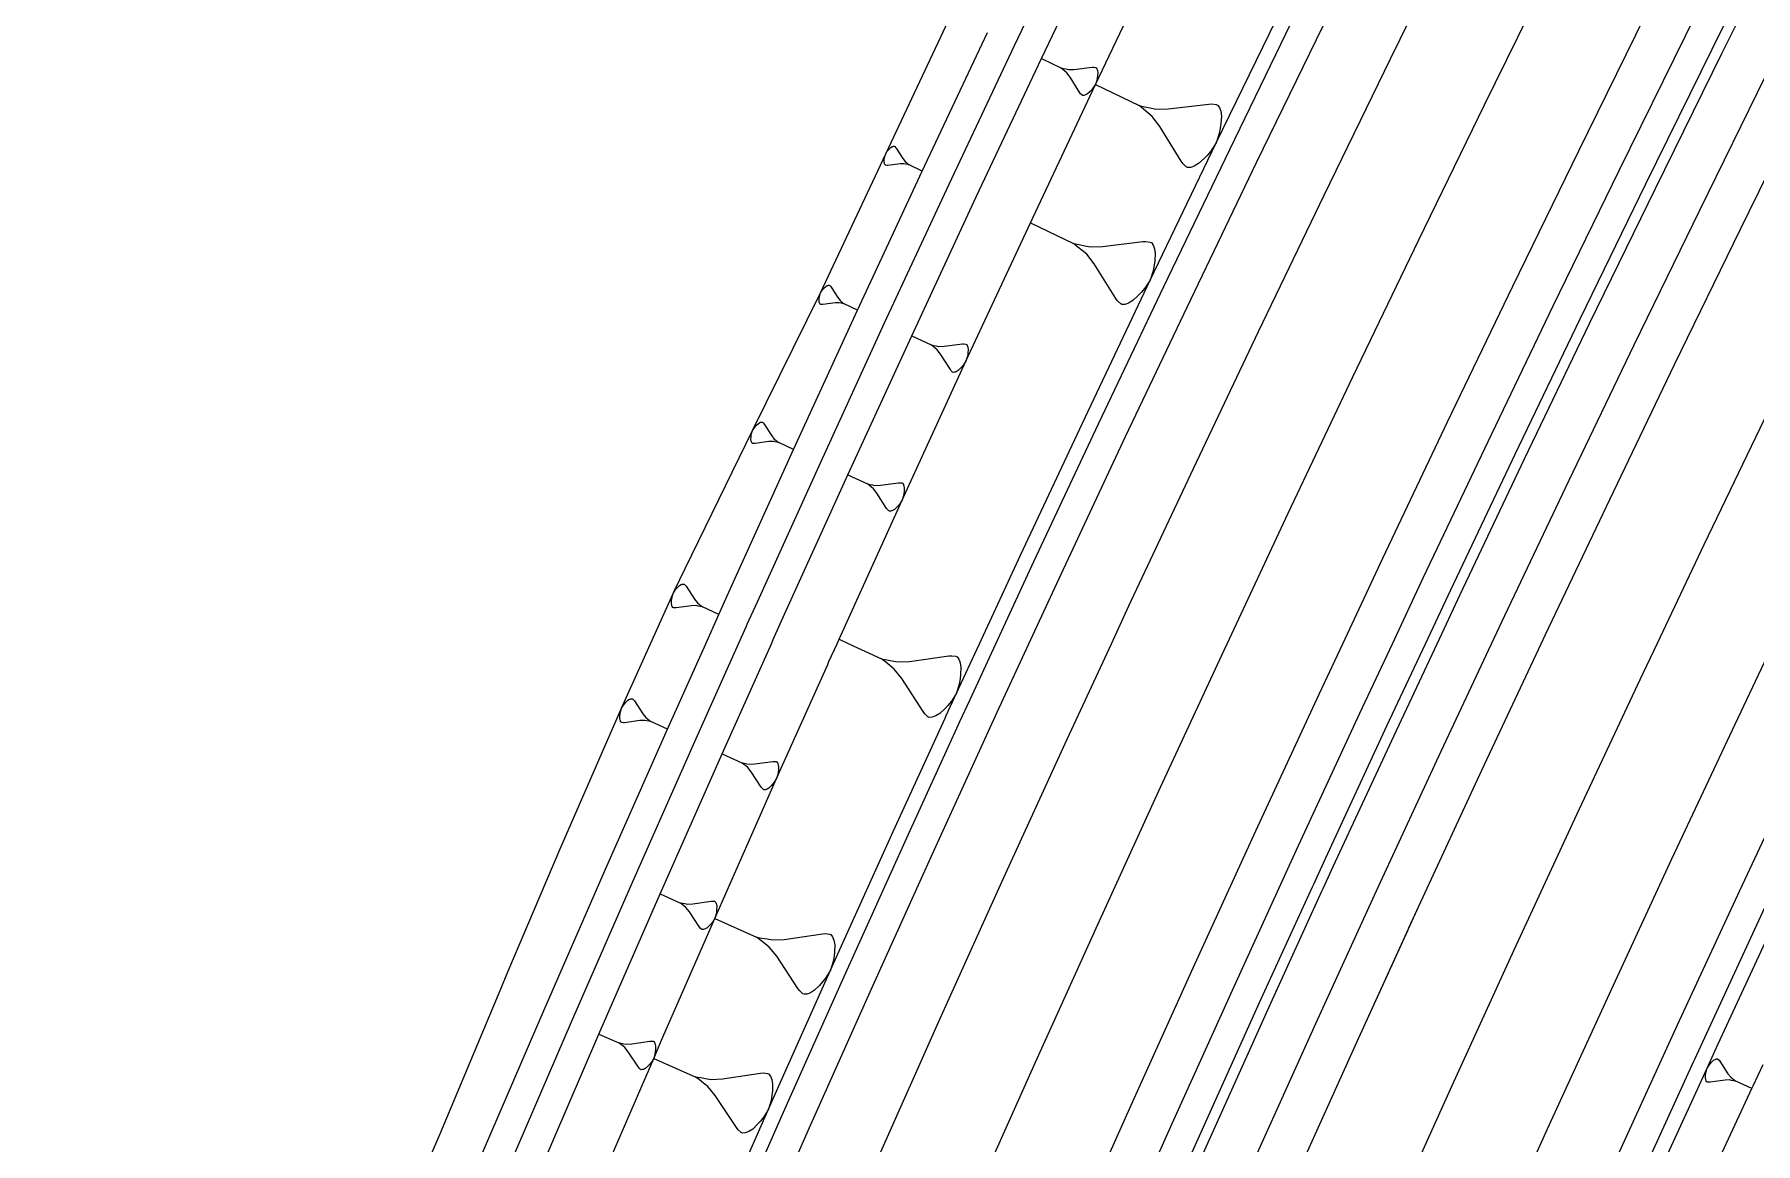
# Model space of a CAD drawing. Extents: x 386614 to 387594, y 803230 to 804419.
# Drawn here: x 387200 to 387257.5, y 803983.3 to 804020.3 of the extents above; entities that cross this region are included whole.
import ezdxf

# ---------------------------------------------------------------- set-up
doc = ezdxf.new("R2010")
doc.units = 0
doc.layers.get('0').update_dxf_attribs({"linetype": 'CONTINUOUS'})

msp = doc.modelspace()

# ---------------------------------------------------------------- linework, layer by layer
at = {"color": 7}
for p, q in [((387233.6241, 804019.5448), (387234.2738, 804019.2307)), ((387234.2738, 804019.2307), (387234.357, 804019.2134)), ((387234.339, 804019.1763), (387234.2738, 804019.2307)), ((387234.4043, 804019.1218), (387234.339, 804019.1763)), ((387234.357, 804019.2134), (387234.4402, 804019.196)), ((387234.4696, 804019.0673), (387234.4043, 804019.1218)), ((387234.4402, 804019.196), (387234.5234, 804019.1787)), ((387234.5822, 804018.9213), (387234.4696, 804019.0673)), ((387234.5234, 804019.1787), (387234.7078, 804019.1812)), ((387234.7078, 804019.1812), (387235.3155, 804019.2538)), ((387235.3155, 804019.2538), (387235.3616, 804019.2544)), ((387235.3616, 804019.2544), (387235.4263, 804019.246)), ((387235.4263, 804019.246), (387235.4448, 804019.2371)), ((387235.4448, 804019.2371), (387235.473, 804019.2006)), ((387235.473, 804019.2006), (387235.4826, 804019.173)), ((387235.4826, 804019.173), (387235.4922, 804019.1455)), ((387235.4922, 804019.1455), (387235.5024, 804019.0718)), ((387235.5024, 804019.0718), (387235.4946, 804018.9611)), ((387234.9027, 804018.3999), (387234.5822, 804018.9213)), ((387235.2888, 804018.488), (387235.2433, 804018.4413)), ((387235.3433, 804018.5533), (387235.2888, 804018.488)), ((387235.4247, 804018.6743), (387235.3433, 804018.5533)), ((387235.4689, 804018.8132), (387235.4247, 804018.6743)), ((387235.4247, 804018.6743), (387236.8794, 804017.9709)), ((387235.4863, 804018.8964), (387235.4689, 804018.8132)), ((387235.4946, 804018.9611), (387235.4863, 804018.8964)), ((387234.9308, 804018.3634), (387234.9027, 804018.3999)), ((387234.9775, 804018.3179), (387234.9308, 804018.3634)), ((387234.9961, 804018.3089), (387234.9775, 804018.3179)), ((387235.0422, 804018.3095), (387234.9961, 804018.3089)), ((387235.0697, 804018.3191), (387235.0422, 804018.3095)), ((387235.0973, 804018.3287), (387235.0697, 804018.3191)), ((387235.1613, 804018.3665), (387235.0973, 804018.3287)), ((387235.2433, 804018.4413), (387235.1613, 804018.3665)), ((387236.8794, 804017.9709), (387237.0657, 804017.9321)), ((387237.0255, 804017.849), (387236.8794, 804017.9709)), ((387237.0657, 804017.9321), (387237.2521, 804017.8933)), ((387237.8513, 804017.86), (387239.2119, 804018.0226)), ((387239.2119, 804018.0226), (387239.3151, 804018.024)), ((387239.3151, 804018.024), (387239.4599, 804018.0052)), ((387239.4599, 804018.0052), (387239.5015, 804017.9851)), ((387239.5015, 804017.9851), (387239.5645, 804017.9034)), ((387239.5645, 804017.9034), (387239.586, 804017.8417)), ((387237.1717, 804017.727), (387237.0255, 804017.849)), ((387237.3178, 804017.6051), (387237.1717, 804017.727)), ((387237.2521, 804017.8933), (387237.4384, 804017.8545)), ((387237.57, 804017.2781), (387237.3178, 804017.6051)), ((387237.4384, 804017.8545), (387237.8513, 804017.86)), ((387239.586, 804017.8417), (387239.6074, 804017.7801)), ((387239.6129, 804017.3672), (387239.5942, 804017.2224)), ((387239.6074, 804017.7801), (387239.6303, 804017.6152)), ((387239.6303, 804017.6152), (387239.6129, 804017.3672)), ((387238.2875, 804016.1107), (387237.57, 804017.2781)), ((387239.5554, 804017.0361), (387239.4563, 804016.725)), ((387239.5942, 804017.2224), (387239.5554, 804017.0361)), ((387228.3753, 804016.1706), (387228.3808, 804016.2144)), ((387228.3808, 804016.2144), (387228.3922, 804016.2707)), ((387228.3922, 804016.2707), (387228.4217, 804016.3647)), ((387228.4217, 804016.3647), (387228.4763, 804016.4468)), ((387228.4763, 804016.4468), (387228.5129, 804016.4911)), ((387228.5129, 804016.4911), (387228.5435, 804016.5228)), ((387228.5435, 804016.5228), (387228.5987, 804016.5737)), ((387228.5987, 804016.5737), (387228.6419, 804016.5994)), ((387228.6419, 804016.5994), (387228.6605, 804016.606)), ((387228.6605, 804016.606), (387228.6791, 804016.6125)), ((387228.6791, 804016.6125), (387228.7102, 804016.6131)), ((387228.7102, 804016.6131), (387228.7228, 804016.6071)), ((387228.7228, 804016.6071), (387228.7545, 804016.5765)), ((387228.7545, 804016.5765), (387228.7737, 804016.5519)), ((387228.7737, 804016.5519), (387228.992, 804016.2004)), ((387228.992, 804016.2004), (387229.0686, 804016.1021)), ((387239.0502, 804016.2034), (387238.8666, 804016.0358)), ((387239.1521, 804016.308), (387239.0502, 804016.2034)), ((387239.274, 804016.4542), (387239.1521, 804016.308)), ((387239.4563, 804016.725), (387239.274, 804016.4542)), ((387228.3704, 804016.0957), (387228.3753, 804016.1706)), ((387228.3776, 804016.046), (387228.3704, 804016.0957)), ((387228.3841, 804016.0274), (387228.3776, 804016.046)), ((387228.3907, 804016.0088), (387228.3841, 804016.0274)), ((387228.4099, 804015.9842), (387228.3907, 804016.0088)), ((387228.4224, 804015.9782), (387228.4099, 804015.9842)), ((387228.4662, 804015.9727), (387228.4224, 804015.9782)), ((387228.4973, 804015.9733), (387228.4662, 804015.9727)), ((387228.9079, 804016.0244), (387228.4973, 804015.9733)), ((387229.0326, 804016.0266), (387228.9079, 804016.0244)), ((387229.0889, 804016.0152), (387229.0326, 804016.0266)), ((387229.0686, 804016.1021), (387229.1129, 804016.0655)), ((387229.1452, 804016.0037), (387229.0889, 804016.0152)), ((387229.1129, 804016.0655), (387229.1572, 804016.0289)), ((387229.2015, 804015.9922), (387229.1452, 804016.0037)), ((387229.1572, 804016.0289), (387229.2015, 804015.9922)), ((387229.6418, 804015.782), (387229.2015, 804015.9922)), ((387238.3505, 804016.0289), (387238.2875, 804016.1107)), ((387238.4551, 804015.9271), (387238.3505, 804016.0289)), ((387238.4967, 804015.907), (387238.4551, 804015.9271)), ((387238.5999, 804015.9084), (387238.4967, 804015.907)), ((387238.6616, 804015.9298), (387238.5999, 804015.9084)), ((387238.7232, 804015.9513), (387238.6616, 804015.9298)), ((387238.8666, 804016.0358), (387238.7232, 804015.9513)), ((387233.2512, 804014.058), (387234.6961, 804013.3679)), ((387234.6961, 804013.3679), (387234.8809, 804013.3303)), ((387234.8415, 804013.2478), (387234.6961, 804013.3679)), ((387234.8809, 804013.3303), (387235.0657, 804013.2927)), ((387235.6597, 804013.2625), (387237.0072, 804013.4301)), ((387237.0072, 804013.4301), (387237.1095, 804013.4319)), ((387237.1095, 804013.4319), (387237.2531, 804013.4141)), ((387237.2531, 804013.4141), (387237.2943, 804013.3944)), ((387237.2943, 804013.3944), (387237.3572, 804013.3136)), ((387237.3572, 804013.3136), (387237.3788, 804013.2526)), ((387234.9869, 804013.1276), (387234.8415, 804013.2478)), ((387235.1323, 804013.0074), (387234.9869, 804013.1276)), ((387235.0657, 804013.2927), (387235.2506, 804013.2551)), ((387235.3837, 804012.6846), (387235.1323, 804013.0074)), ((387235.2506, 804013.2551), (387235.6597, 804013.2625)), ((387237.3788, 804013.2526), (387237.4003, 804013.1916)), ((387237.4077, 804012.7825), (387237.3898, 804012.639)), ((387237.4003, 804013.1916), (387237.4237, 804013.0284)), ((387237.4237, 804013.0284), (387237.4077, 804012.7825)), ((387236.1002, 804011.5311), (387235.3837, 804012.6846)), ((387237.3523, 804012.4541), (387237.2555, 804012.1454)), ((387237.3898, 804012.639), (387237.3523, 804012.4541)), ((387226.2085, 804011.5683), (387226.2198, 804011.6252)), ((387226.2198, 804011.6252), (387226.249, 804011.7202)), ((387226.249, 804011.7202), (387226.3037, 804011.8032)), ((387226.3037, 804011.8032), (387226.3405, 804011.848)), ((387226.3405, 804011.848), (387226.3712, 804011.8802)), ((387226.3712, 804011.8802), (387226.4266, 804011.9318)), ((387226.4266, 804011.9318), (387226.47, 804011.9579)), ((387226.47, 804011.9579), (387226.4887, 804011.9646)), ((387226.4887, 804011.9646), (387226.5074, 804011.9713)), ((387226.5074, 804011.9713), (387226.5388, 804011.972)), ((387226.5388, 804011.972), (387226.5516, 804011.966)), ((387226.5516, 804011.966), (387226.5837, 804011.9353)), ((387226.5837, 804011.9353), (387226.6031, 804011.9106)), ((387226.6031, 804011.9106), (387226.825, 804011.5573)), ((387236.8556, 804011.6266), (387236.6745, 804011.4597)), ((387236.9561, 804011.7308), (387236.8556, 804011.6266)), ((387237.0762, 804011.8762), (387236.9561, 804011.7308)), ((387237.2555, 804012.1454), (387237.0762, 804011.8762)), ((387226.1987, 804011.4486), (387226.2032, 804011.5242)), ((387226.2061, 804011.3985), (387226.1987, 804011.4486)), ((387226.2032, 804011.5242), (387226.2085, 804011.5683)), ((387226.2128, 804011.3798), (387226.2061, 804011.3985)), ((387226.2195, 804011.3611), (387226.2128, 804011.3798)), ((387226.2389, 804011.3364), (387226.2195, 804011.3611)), ((387226.2517, 804011.3304), (387226.2389, 804011.3364)), ((387226.2958, 804011.3251), (387226.2517, 804011.3304)), ((387226.3272, 804011.3258), (387226.2958, 804011.3251)), ((387226.741, 804011.3793), (387226.3272, 804011.3258)), ((387226.8667, 804011.3821), (387226.741, 804011.3793)), ((387226.825, 804011.5573), (387226.9027, 804011.4584)), ((387226.9236, 804011.3709), (387226.8667, 804011.3821)), ((387226.9027, 804011.4584), (387226.9476, 804011.4217)), ((387226.9804, 804011.3596), (387226.9236, 804011.3709)), ((387226.9476, 804011.4217), (387226.9924, 804011.385)), ((387227.0373, 804011.3483), (387226.9804, 804011.3596)), ((387226.9924, 804011.385), (387227.0373, 804011.3483)), ((387227.4822, 804011.1384), (387227.0373, 804011.3483)), ((387236.1631, 804011.4504), (387236.1002, 804011.5311)), ((387236.2672, 804011.35), (387236.1631, 804011.4504)), ((387236.3085, 804011.3303), (387236.2672, 804011.35)), ((387236.4108, 804011.3321), (387236.3085, 804011.3303)), ((387236.4718, 804011.3537), (387236.4108, 804011.3321)), ((387236.5328, 804011.3753), (387236.4718, 804011.3537)), ((387236.6745, 804011.4597), (387236.5328, 804011.3753)), ((387229.291, 804010.285), (387229.9437, 804009.9771)), ((387229.9437, 804009.9771), (387230.0271, 804009.9605)), ((387230.0095, 804009.9232), (387229.9437, 804009.9771)), ((387230.0753, 804009.8694), (387230.0095, 804009.9232)), ((387230.0271, 804009.9605), (387230.1105, 804009.944)), ((387230.1411, 804009.8156), (387230.0753, 804009.8694)), ((387230.1105, 804009.944), (387230.1938, 804009.9274)), ((387230.1938, 804009.9274), (387230.3782, 804009.9317)), ((387230.3782, 804009.9317), (387230.9852, 804010.0101)), ((387230.9852, 804010.0101), (387231.0313, 804010.0111)), ((387231.0313, 804010.0111), (387231.096, 804010.0034)), ((387231.096, 804010.0034), (387231.1146, 804009.9946)), ((387231.1146, 804009.9946), (387231.1431, 804009.9583)), ((387231.1431, 804009.9583), (387231.153, 804009.9309)), ((387231.153, 804009.9309), (387231.1628, 804009.9034)), ((387231.1628, 804009.9034), (387231.1737, 804009.8299)), ((387230.2551, 804009.6706), (387230.1411, 804009.8156)), ((387230.5805, 804009.1523), (387230.2551, 804009.6706)), ((387231.0196, 804009.3099), (387230.9658, 804009.2441)), ((387231.0998, 804009.4316), (387231.0196, 804009.3099)), ((387231.1428, 804009.5709), (387231.0998, 804009.4316)), ((387231.1593, 804009.6543), (387231.1428, 804009.5709)), ((387231.1671, 804009.7191), (387231.1593, 804009.6543)), ((387231.1737, 804009.8299), (387231.1671, 804009.7191)), ((387230.609, 804009.116), (387230.5805, 804009.1523)), ((387230.6561, 804009.071), (387230.609, 804009.116)), ((387230.6748, 804009.0622), (387230.6561, 804009.071)), ((387230.7209, 804009.0633), (387230.6748, 804009.0622)), ((387230.7483, 804009.0731), (387230.7209, 804009.0633)), ((387230.7757, 804009.083), (387230.7483, 804009.0731)), ((387230.8394, 804009.1213), (387230.7757, 804009.083)), ((387230.9207, 804009.1969), (387230.8394, 804009.1213)), ((387230.9658, 804009.2441), (387230.9207, 804009.1969)), ((387223.934, 804006.9535), (387223.9462, 804007.0165)), ((387223.9462, 804007.0165), (387223.9781, 804007.1217)), ((387223.9781, 804007.1217), (387224.0381, 804007.2137)), ((387224.0381, 804007.2137), (387224.0785, 804007.2635)), ((387224.0785, 804007.2635), (387224.1123, 804007.2992)), ((387224.1123, 804007.2992), (387224.1733, 804007.3566)), ((387224.1733, 804007.3566), (387224.2212, 804007.3857)), ((387224.2212, 804007.3857), (387224.2418, 804007.3932)), ((387224.2418, 804007.3932), (387224.2625, 804007.4008)), ((387224.2625, 804007.4008), (387224.2972, 804007.4017)), ((387224.2972, 804007.4017), (387224.3113, 804007.3951)), ((387224.3113, 804007.3951), (387224.347, 804007.3614)), ((387224.347, 804007.3614), (387224.3686, 804007.3341)), ((387224.3686, 804007.3341), (387224.6159, 804006.9445)), ((387223.9238, 804006.8211), (387223.9284, 804006.9047)), ((387223.9322, 804006.7657), (387223.9238, 804006.8211)), ((387223.9284, 804006.9047), (387223.934, 804006.9535)), ((387223.9398, 804006.745), (387223.9322, 804006.7657)), ((387223.9473, 804006.7244), (387223.9398, 804006.745)), ((387223.9689, 804006.6972), (387223.9473, 804006.7244)), ((387223.983, 804006.6906), (387223.9689, 804006.6972)), ((387224.0318, 804006.685), (387223.983, 804006.6906)), ((387224.0666, 804006.6859), (387224.0318, 804006.685)), ((387224.5239, 804006.7472), (387224.0666, 804006.6859)), ((387224.6629, 804006.7511), (387224.5239, 804006.7472)), ((387224.6159, 804006.9445), (387224.7023, 804006.8356)), ((387224.7259, 804006.7389), (387224.6629, 804006.7511)), ((387224.7023, 804006.8356), (387224.7521, 804006.7953)), ((387224.7888, 804006.7267), (387224.7259, 804006.7389)), ((387224.7521, 804006.7953), (387224.8019, 804006.7549)), ((387224.8517, 804006.7146), (387224.7888, 804006.7267)), ((387224.8019, 804006.7549), (387224.8517, 804006.7146)), ((387225.3449, 804006.4847), (387224.8517, 804006.7146)), ((387227.1578, 804005.64), (387227.8119, 804005.3352)), ((387227.8119, 804005.3352), (387227.8953, 804005.319)), ((387227.8779, 804005.2816), (387227.8119, 804005.3352)), ((387227.944, 804005.2281), (387227.8779, 804005.2816)), ((387227.8953, 804005.319), (387227.9788, 804005.3029)), ((387227.9788, 804005.3029), (387228.0623, 804005.2867)), ((387228.0623, 804005.2867), (387228.2466, 804005.2918)), ((387228.2466, 804005.2918), (387228.8532, 804005.3731)), ((387228.8532, 804005.3731), (387228.8993, 804005.3744)), ((387228.8993, 804005.3744), (387228.964, 804005.3669)), ((387228.964, 804005.3669), (387228.9827, 804005.3582)), ((387228.9827, 804005.3582), (387229.0114, 804005.3221)), ((387229.0114, 804005.3221), (387229.0214, 804005.2947)), ((387229.0214, 804005.2947), (387229.0314, 804005.2673)), ((387229.0314, 804005.2673), (387229.0426, 804005.1938)), ((387228.01, 804005.1746), (387227.944, 804005.2281)), ((387228.1247, 804005.0302), (387228.01, 804005.1746)), ((387228.4526, 804004.5134), (387228.1247, 804005.0302)), ((387228.9706, 804004.7952), (387228.8909, 804004.6731)), ((387229.0129, 804004.9347), (387228.9706, 804004.7952)), ((387229.029, 804005.0182), (387229.0129, 804004.9347)), ((387229.0364, 804005.083), (387229.029, 804005.0182)), ((387229.0426, 804005.1938), (387229.0364, 804005.083)), ((387228.4812, 804004.4773), (387228.4526, 804004.5134)), ((387228.5286, 804004.4325), (387228.4812, 804004.4773)), ((387228.5473, 804004.4238), (387228.5286, 804004.4325)), ((387228.5934, 804004.4251), (387228.5473, 804004.4238)), ((387228.6208, 804004.435), (387228.5934, 804004.4251)), ((387228.6482, 804004.445), (387228.6208, 804004.435)), ((387228.7117, 804004.4837), (387228.6482, 804004.445)), ((387228.7926, 804004.5597), (387228.7117, 804004.4837)), ((387228.8374, 804004.6071), (387228.7926, 804004.5597)), ((387228.8909, 804004.6731), (387228.8374, 804004.6071)), ((387221.3932, 804001.7823), (387221.4378, 804001.8379)), ((387221.4378, 804001.8379), (387221.4752, 804001.8778)), ((387221.4752, 804001.8778), (387221.5427, 804001.9419)), ((387221.5427, 804001.9419), (387221.5957, 804001.9747)), ((387221.5957, 804001.9747), (387221.6187, 804001.9832)), ((387221.6187, 804001.9832), (387221.6416, 804001.9916)), ((387221.6416, 804001.9916), (387221.6802, 804001.9929)), ((387221.6802, 804001.9929), (387221.6959, 804001.9857)), ((387221.6959, 804001.9857), (387221.7359, 804001.9484)), ((387221.7359, 804001.9484), (387221.7601, 804001.9182)), ((387221.7601, 804001.9182), (387222.0374, 804001.4865)), ((387221.2685, 804001.3449), (387221.2732, 804001.4379)), ((387221.2783, 804001.2833), (387221.2685, 804001.3449)), ((387221.2732, 804001.4379), (387221.2791, 804001.4922)), ((387221.2868, 804001.2604), (387221.2783, 804001.2833)), ((387221.2791, 804001.4922), (387221.2922, 804001.5623)), ((387221.2953, 804001.2375), (387221.2868, 804001.2604)), ((387221.2922, 804001.5623), (387221.327, 804001.6795)), ((387221.3195, 804001.2073), (387221.2953, 804001.2375)), ((387221.327, 804001.6795), (387221.3932, 804001.7823)), ((387221.9364, 804001.2665), (387221.4282, 804001.1955)), ((387222.091, 804001.2716), (387221.9364, 804001.2665)), ((387222.0374, 804001.4865), (387222.1343, 804001.3659)), ((387222.1611, 804001.2585), (387222.091, 804001.2716)), ((387222.1343, 804001.3659), (387222.1899, 804001.3213)), ((387222.2311, 804001.2453), (387222.1611, 804001.2585)), ((387222.1899, 804001.3213), (387222.2455, 804001.2768)), ((387222.3012, 804001.2322), (387222.2311, 804001.2453)), ((387222.2455, 804001.2768), (387222.3012, 804001.2322)), ((387221.3352, 804001.2001), (387221.3195, 804001.2073)), ((387221.3896, 804001.1942), (387221.3352, 804001.2001)), ((387221.4282, 804001.1955), (387221.3896, 804001.1942)), ((387222.8511, 804000.9797), (387222.3012, 804001.2322)), ((387226.8635, 804000.1489), (387227.1871, 804000)), ((387227.1871, 804000), (387228.2783, 803999.4978)), ((387229.2169, 803999.4087), (387230.5251, 803999.5904)), ((387230.5251, 803999.5904), (387230.6246, 803999.5936)), ((387230.6246, 803999.5936), (387230.7644, 803999.5783)), ((387230.7644, 803999.5783), (387230.8048, 803999.5597)), ((387230.8048, 803999.5597), (387230.8671, 803999.482)), ((387228.2783, 803999.4978), (387228.4586, 803999.4638)), ((387228.4214, 803999.383), (387228.2783, 803999.4978)), ((387228.5645, 803999.2682), (387228.4214, 803999.383)), ((387228.4586, 803999.4638), (387228.6389, 803999.4298)), ((387228.7075, 803999.1533), (387228.5645, 803999.2682)), ((387228.6389, 803999.4298), (387228.8192, 803999.3959)), ((387228.9565, 803998.8428), (387228.7075, 803999.1533)), ((387228.8192, 803999.3959), (387229.2169, 803999.4087)), ((387230.8671, 803999.482), (387230.8889, 803999.423)), ((387230.8889, 803999.423), (387230.9107, 803999.364)), ((387230.9236, 803998.9662), (387230.9082, 803998.8263)), ((387230.9107, 803999.364), (387230.9358, 803999.2055)), ((387230.9358, 803999.2055), (387230.9236, 803998.9662)), ((387229.6694, 803997.731), (387228.9565, 803998.8428)), ((387230.8742, 803998.646), (387230.7844, 803998.3445)), ((387230.9082, 803998.8263), (387230.8742, 803998.646)), ((387219.567, 803997.7275), (387219.6015, 803997.8455)), ((387219.6015, 803997.8455), (387219.6677, 803997.9492)), ((387219.6677, 803997.9492), (387219.7123, 803998.0053)), ((387219.7123, 803998.0053), (387219.7497, 803998.0456)), ((387219.7497, 803998.0456), (387219.8174, 803998.1103)), ((387219.8174, 803998.1103), (387219.8706, 803998.1435)), ((387219.8706, 803998.1435), (387219.8936, 803998.1521)), ((387219.8936, 803998.1521), (387219.9166, 803998.1607)), ((387219.9166, 803998.1607), (387219.9555, 803998.1622)), ((387219.9555, 803998.1622), (387219.9713, 803998.155)), ((387219.9713, 803998.155), (387220.0116, 803998.1176)), ((387220.0116, 803998.1176), (387220.0361, 803998.0873)), ((387220.0361, 803998.0873), (387220.3168, 803997.6542)), ((387230.4027, 803997.8344), (387230.2289, 803997.6695)), ((387230.499, 803997.9371), (387230.4027, 803997.8344)), ((387230.6138, 803998.0801), (387230.499, 803997.9371)), ((387230.7844, 803998.3445), (387230.6138, 803998.0801)), ((387219.544, 803997.5088), (387219.5483, 803997.6023)), ((387219.554, 803997.4469), (387219.544, 803997.5088)), ((387219.5483, 803997.6023), (387219.554, 803997.657)), ((387219.554, 803997.657), (387219.567, 803997.7275)), ((387219.5627, 803997.4239), (387219.554, 803997.4469)), ((387219.5713, 803997.4008), (387219.5627, 803997.4239)), ((387219.5958, 803997.3706), (387219.5713, 803997.4008)), ((387219.6116, 803997.3634), (387219.5958, 803997.3706)), ((387219.6663, 803997.3577), (387219.6116, 803997.3634)), ((387219.7052, 803997.3591), (387219.6663, 803997.3577)), ((387220.216, 803997.4326), (387219.7052, 803997.3591)), ((387220.3715, 803997.4383), (387220.216, 803997.4326)), ((387220.3168, 803997.6542), (387220.4146, 803997.5333)), ((387220.442, 803997.4254), (387220.3715, 803997.4383)), ((387220.4146, 803997.5333), (387220.4708, 803997.4887)), ((387220.5125, 803997.4124), (387220.442, 803997.4254)), ((387220.4708, 803997.4887), (387220.5269, 803997.4441)), ((387220.583, 803997.3995), (387220.5125, 803997.4124)), ((387220.5269, 803997.4441), (387220.583, 803997.3995)), ((387221.1371, 803997.1477), (387220.583, 803997.3995)), ((387229.7317, 803997.6534), (387229.6694, 803997.731)), ((387229.8343, 803997.5572), (387229.7317, 803997.6534)), ((387229.8747, 803997.5386), (387229.8343, 803997.5572)), ((387229.9742, 803997.5418), (387229.8747, 803997.5386)), ((387230.0332, 803997.5636), (387229.9742, 803997.5418)), ((387230.0922, 803997.5854), (387230.0332, 803997.5636)), ((387230.2289, 803997.6695), (387230.0922, 803997.5854)), ((387222.9579, 803996.3202), (387223.6149, 803996.0217)), ((387224.05, 803995.9824), (387224.6558, 803996.0695)), ((387224.6558, 803996.0695), (387224.7019, 803996.0712)), ((387224.7019, 803996.0712), (387224.7667, 803996.0644)), ((387224.7667, 803996.0644), (387224.7855, 803996.0559)), ((387223.6149, 803996.0217), (387223.6985, 803996.0063)), ((387223.6815, 803995.9688), (387223.6149, 803996.0217)), ((387223.748, 803995.9159), (387223.6815, 803995.9688)), ((387223.6985, 803996.0063), (387223.7821, 803995.991)), ((387223.8146, 803995.863), (387223.748, 803995.9159)), ((387223.7821, 803995.991), (387223.8658, 803995.9756)), ((387223.9306, 803995.7197), (387223.8146, 803995.863)), ((387223.8658, 803995.9756), (387224.05, 803995.9824)), ((387224.2634, 803995.2061), (387223.9306, 803995.7197)), ((387224.7787, 803995.4928), (387224.7002, 803995.3699)), ((387224.8197, 803995.6327), (387224.7787, 803995.4928)), ((387224.7855, 803996.0559), (387224.8145, 803996.0201)), ((387224.8145, 803996.0201), (387224.8247, 803995.9928)), ((387224.835, 803995.7163), (387224.8197, 803995.6327)), ((387224.8247, 803995.9928), (387224.835, 803995.9655)), ((387224.835, 803995.9655), (387224.8469, 803995.8921)), ((387224.8418, 803995.7812), (387224.835, 803995.7163)), ((387224.8469, 803995.8921), (387224.8418, 803995.7812)), ((387224.2924, 803995.1702), (387224.2634, 803995.2061)), ((387224.3402, 803995.1259), (387224.2924, 803995.1702)), ((387224.359, 803995.1173), (387224.3402, 803995.1259)), ((387224.405, 803995.119), (387224.359, 803995.1173)), ((387224.4323, 803995.1293), (387224.405, 803995.119)), ((387224.4597, 803995.1395), (387224.4323, 803995.1293)), ((387224.5228, 803995.1788), (387224.4597, 803995.1395)), ((387224.603, 803995.2556), (387224.5228, 803995.1788)), ((387224.6473, 803995.3034), (387224.603, 803995.2556)), ((387224.7002, 803995.3699), (387224.6473, 803995.3034)), ((387220.8915, 803991.6457), (387221.5499, 803991.3503)), ((387221.5499, 803991.3503), (387221.6335, 803991.3353)), ((387221.6167, 803991.2977), (387221.5499, 803991.3503)), ((387221.6835, 803991.2451), (387221.6167, 803991.2977)), ((387221.6335, 803991.3353), (387221.7172, 803991.3204)), ((387221.7503, 803991.1926), (387221.6835, 803991.2451)), ((387221.7172, 803991.3204), (387221.8009, 803991.3054)), ((387221.867, 803991.0498), (387221.7503, 803991.1926)), ((387221.8009, 803991.3054), (387221.9852, 803991.3132)), ((387222.2022, 803990.5378), (387221.867, 803991.0498)), ((387221.9852, 803991.3132), (387222.5905, 803991.4031)), ((387222.5905, 803991.4031), (387222.6366, 803991.405)), ((387222.6366, 803991.405), (387222.7015, 803991.3985)), ((387222.7015, 803991.3985), (387222.7203, 803991.3901)), ((387222.7564, 803990.9671), (387222.7162, 803990.8269)), ((387222.7203, 803991.3901), (387222.7495, 803991.3544)), ((387222.7495, 803991.3544), (387222.7598, 803991.3271)), ((387222.7714, 803991.0508), (387222.7564, 803990.9671)), ((387222.7598, 803991.3271), (387222.7702, 803991.2999)), ((387222.7702, 803991.2999), (387222.7825, 803991.2266)), ((387222.7779, 803991.1156), (387222.7714, 803991.0508)), ((387222.7825, 803991.2266), (387222.7779, 803991.1156)), ((387222.2314, 803990.5021), (387222.2022, 803990.5378)), ((387222.2794, 803990.458), (387222.2314, 803990.5021)), ((387222.2982, 803990.4495), (387222.2794, 803990.458)), ((387222.3443, 803990.4514), (387222.2982, 803990.4495)), ((387222.3715, 803990.4618), (387222.3443, 803990.4514)), ((387222.3988, 803990.4722), (387222.3715, 803990.4618)), ((387222.4617, 803990.5117), (387222.3988, 803990.4722)), ((387222.5416, 803990.5889), (387222.4617, 803990.5117)), ((387222.5857, 803990.6369), (387222.5416, 803990.5889)), ((387222.6383, 803990.7037), (387222.5857, 803990.6369)), ((387222.7162, 803990.8269), (387222.6383, 803990.7037)), ((387222.7162, 803990.8269), (387224.1104, 803990.2013)), ((387226.3141, 803990.3132), (387226.4116, 803990.3173)), ((387226.4116, 803990.3173), (387226.549, 803990.3035)), ((387224.1104, 803990.2013), (387224.2876, 803990.1697)), ((387224.2519, 803990.09), (387224.1104, 803990.2013)), ((387224.3933, 803989.9787), (387224.2519, 803990.09)), ((387224.2876, 803990.1697), (387224.4648, 803990.138)), ((387224.5348, 803989.8673), (387224.3933, 803989.9787)), ((387224.4648, 803990.138), (387224.6421, 803990.1064)), ((387224.782, 803989.565), (387224.5348, 803989.8673)), ((387224.6421, 803990.1064), (387225.0322, 803990.1227)), ((387225.0322, 803990.1227), (387226.3141, 803990.3132)), ((387226.549, 803990.3035), (387226.5889, 803990.2856)), ((387226.5889, 803990.2856), (387226.6507, 803990.21)), ((387226.6507, 803990.21), (387226.6726, 803990.1523)), ((387226.6726, 803990.1523), (387226.6946, 803990.0946)), ((387226.6946, 803990.0946), (387226.7206, 803989.9394)), ((387226.7206, 803989.9394), (387226.7109, 803989.7044)), ((387225.4919, 803988.4808), (387224.782, 803989.565)), ((387226.6655, 803989.3898), (387226.5802, 803989.0931)), ((387226.6971, 803989.5671), (387226.6655, 803989.3898)), ((387226.7109, 803989.7044), (387226.6971, 803989.5671)), ((387226.3039, 803988.6907), (387226.2104, 803988.589)), ((387226.4152, 803988.8321), (387226.3039, 803988.6907)), ((387226.5802, 803989.0931), (387226.4152, 803988.8321)), ((387225.5537, 803988.4052), (387225.4919, 803988.4808)), ((387225.6553, 803988.3117), (387225.5537, 803988.4052)), ((387225.6951, 803988.2939), (387225.6553, 803988.3117)), ((387225.7927, 803988.2979), (387225.6951, 803988.2939)), ((387225.8504, 803988.3199), (387225.7927, 803988.2979)), ((387225.9081, 803988.3419), (387225.8504, 803988.3199)), ((387226.0414, 803988.4256), (387225.9081, 803988.3419)), ((387226.2104, 803988.589), (387226.0414, 803988.4256)), ((387218.8473, 803986.9616), (387219.5071, 803986.6693)), ((387219.5071, 803986.6693), (387219.5909, 803986.6548)), ((387219.5742, 803986.6171), (387219.5071, 803986.6693)), ((387219.6413, 803986.5648), (387219.5742, 803986.6171)), ((387219.5909, 803986.6548), (387219.6747, 803986.6402)), ((387219.7083, 803986.5125), (387219.6413, 803986.5648)), ((387219.6747, 803986.6402), (387219.7584, 803986.6257)), ((387219.8257, 803986.3703), (387219.7083, 803986.5125)), ((387219.7584, 803986.6257), (387219.9426, 803986.6343)), ((387220.1634, 803985.8599), (387219.8257, 803986.3703)), ((387219.9426, 803986.6343), (387220.5475, 803986.7271)), ((387220.5475, 803986.7271), (387220.5936, 803986.7292)), ((387220.5936, 803986.7292), (387220.6585, 803986.723)), ((387220.6585, 803986.723), (387220.6774, 803986.7147)), ((387220.6774, 803986.7147), (387220.7067, 803986.6791)), ((387220.7067, 803986.6791), (387220.7172, 803986.6519)), ((387220.7301, 803986.3756), (387220.7156, 803986.2918)), ((387220.7172, 803986.6519), (387220.7277, 803986.6247)), ((387220.7277, 803986.6247), (387220.7404, 803986.5515)), ((387220.7363, 803986.4405), (387220.7301, 803986.3756)), ((387220.7404, 803986.5515), (387220.7363, 803986.4405)), ((387220.1927, 803985.8244), (387220.1634, 803985.8599)), ((387220.2409, 803985.7805), (387220.1927, 803985.8244)), ((387220.2598, 803985.7721), (387220.2409, 803985.7805)), ((387220.3058, 803985.7743), (387220.2598, 803985.7721)), ((387220.3331, 803985.7848), (387220.3058, 803985.7743)), ((387220.3603, 803985.7953), (387220.3331, 803985.7848)), ((387220.423, 803985.8351), (387220.3603, 803985.7953)), ((387220.5025, 803985.9127), (387220.423, 803985.8351)), ((387220.5464, 803985.9609), (387220.5025, 803985.9127)), ((387220.5986, 803986.0279), (387220.5464, 803985.9609)), ((387220.6759, 803986.1515), (387220.5986, 803986.0279)), ((387220.7156, 803986.2918), (387220.6759, 803986.1515)), ((387220.6759, 803986.1515), (387222.0598, 803985.5385)), ((387255.8137, 803985.714), (387255.8478, 803985.8288)), ((387255.8478, 803985.8288), (387255.9127, 803985.9295)), ((387255.9127, 803985.9295), (387255.9564, 803985.984)), ((387255.9564, 803985.984), (387255.993, 803986.0231)), ((387255.993, 803986.0231), (387256.0591, 803986.0859)), ((387256.0591, 803986.0859), (387256.1111, 803986.118)), ((387256.1111, 803986.118), (387256.1335, 803986.1263)), ((387256.1335, 803986.1263), (387256.156, 803986.1346)), ((387256.156, 803986.1346), (387256.1939, 803986.1359)), ((387256.1939, 803986.1359), (387256.2093, 803986.1288)), ((387256.2093, 803986.1288), (387256.2484, 803986.0922)), ((387256.2484, 803986.0922), (387256.2721, 803986.0627)), ((387256.2721, 803986.0627), (387256.5438, 803985.6397)), ((387222.0598, 803985.5385), (387222.2355, 803985.508)), ((387222.2004, 803985.4289), (387222.0598, 803985.5385)), ((387222.3411, 803985.3193), (387222.2004, 803985.4289)), ((387222.2355, 803985.508), (387222.4111, 803985.4774)), ((387222.4817, 803985.2097), (387222.3411, 803985.3193)), ((387222.4111, 803985.4774), (387222.5868, 803985.4469)), ((387222.7279, 803984.9114), (387222.4817, 803985.2097)), ((387222.5868, 803985.4469), (387222.9732, 803985.4649)), ((387222.9732, 803985.4649), (387224.2419, 803985.6597)), ((387224.2419, 803985.6597), (387224.3385, 803985.6642)), ((387224.3385, 803985.6642), (387224.4746, 803985.6512)), ((387224.4746, 803985.6512), (387224.5141, 803985.6337)), ((387224.5141, 803985.6337), (387224.5757, 803985.5591)), ((387224.5757, 803985.5591), (387224.5977, 803985.502)), ((387224.5977, 803985.502), (387224.6197, 803985.445)), ((387224.6197, 803985.445), (387224.6463, 803985.2913)), ((387224.6463, 803985.2913), (387224.6378, 803985.0586)), ((387255.7905, 803985.501), (387255.7951, 803985.5921)), ((387255.8001, 803985.4407), (387255.7905, 803985.501)), ((387255.7951, 803985.5921), (387255.8009, 803985.6453)), ((387255.8084, 803985.4182), (387255.8001, 803985.4407)), ((387255.8009, 803985.6453), (387255.8137, 803985.714)), ((387255.8167, 803985.3957), (387255.8084, 803985.4182)), ((387255.8405, 803985.3662), (387255.8167, 803985.3957)), ((387255.8558, 803985.3591), (387255.8405, 803985.3662)), ((387255.9091, 803985.3533), (387255.8558, 803985.3591)), ((387255.947, 803985.3546), (387255.9091, 803985.3533)), ((387256.4449, 803985.4242), (387255.947, 803985.3546)), ((387256.5963, 803985.4292), (387256.4449, 803985.4242)), ((387256.5438, 803985.6397), (387256.6387, 803985.5216)), ((387256.665, 803985.4163), (387256.5963, 803985.4292)), ((387256.6387, 803985.5216), (387256.6932, 803985.4779)), ((387256.7336, 803985.4034), (387256.665, 803985.4163)), ((387256.6932, 803985.4779), (387256.7477, 803985.4342)), ((387256.8022, 803985.3906), (387256.7336, 803985.4034)), ((387256.7477, 803985.4342), (387256.8022, 803985.3906)), ((387257.341, 803985.1432), (387256.8022, 803985.3906)), ((387223.4361, 803983.8409), (387222.7279, 803984.9114)), ((387224.5942, 803984.7468), (387224.5112, 803984.4525)), ((387224.6248, 803984.9225), (387224.5942, 803984.7468)), ((387224.6378, 803985.0586), (387224.6248, 803984.9225)), ((387224.2394, 803984.0526), (387224.1473, 803983.9515)), ((387224.349, 803984.1933), (387224.2394, 803984.0526)), ((387224.5112, 803984.4525), (387224.349, 803984.1933)), ((387223.4977, 803983.7663), (387223.4361, 803983.8409)), ((387223.5988, 803983.6743), (387223.4977, 803983.7663)), ((387223.6383, 803983.6567), (387223.5988, 803983.6743)), ((387223.7349, 803983.6612), (387223.6383, 803983.6567)), ((387223.792, 803983.6833), (387223.7349, 803983.6612)), ((387223.849, 803983.7053), (387223.792, 803983.6833)), ((387223.9807, 803983.7889), (387223.849, 803983.7053)), ((387224.1473, 803983.9515), (387223.9807, 803983.7889))]:
    msp.add_line(p, q, dxfattribs=at)
at = {"color": 7, "linetype": 'CONTINUOUS'}
for points in [[(387254.1825, 804000), (387255.7538, 804003.3101), (387257.9123, 804007.8017), (387260.0921, 804012.283), (387262.2933, 804016.7538), (387264.5157, 804021.2141), (387266.7593, 804025.6638), (387269.0241, 804030.1028), (387269.2537, 804030.5499), (387271.31, 804034.5309), (387273.617, 804038.9481), (387275.945, 804043.3542), (387278.2939, 804047.7492), (387280.6637, 804052.133), (387283.0544, 804056.5054), (387285.4659, 804060.8664), (387287.8981, 804065.2159), (387290.351, 804069.5537), (387292.8245, 804073.8798), (387295.3186, 804078.1941), (387296.1181, 804079.567), (387297.8333, 804082.4965), (387300, 804086.1634)], [(387223.5083, 804000), (387223.7599, 804000.5624), (387223.8018, 804000.6557), (387224.1383, 804001.4031), (387226.2513, 804006.0623), (387228.3866, 804010.7117), (387230.5441, 804015.351), (387232.7238, 804019.9801), (387234.9255, 804024.599)], [(387224.6037, 804000), (387224.6687, 804000.1451), (387224.7106, 804000.2384), (387225.0467, 804000.985), (387227.1578, 804005.64), (387229.291, 804010.285), (387231.4465, 804014.92), (387233.6241, 804019.5448), (387235.8237, 804024.1594)], [(387235.9592, 804000), (387236.5452, 804001.2655), (387238.6942, 804005.8486), (387240.8649, 804010.4215), (387243.0574, 804014.9839), (387245.2717, 804019.5358), (387247.5075, 804024.0772)], [(387226.7965, 804000), (387226.8635, 804000.1489), (387228.9706, 804004.7952), (387231.0998, 804009.4316), (387233.2512, 804014.058), (387235.4247, 804018.6743), (387237.6202, 804023.2803)], [(387239.8175, 804000), (387241.8596, 804004.3552), (387244.0232, 804008.913), (387246.2085, 804013.4604), (387248.4154, 804017.9973), (387250.6439, 804022.5237)], [(387250.3099, 804000), (387250.4513, 804000.3017), (387252.5956, 804004.8186), (387254.7613, 804009.3252), (387256.9484, 804013.8215), (387259.1569, 804018.3073), (387261.3868, 804022.7825)], [(387220.5712, 804000), (387221.327, 804001.6795), (387221.3717, 804001.7718), (387221.7298, 804002.5115), (387223.9781, 804007.1217), (387226.249, 804011.7202), (387228.4217, 804016.3647), (387230.6127, 804021.0008)], [(387243.6831, 804000), (387245.025, 804002.8618), (387247.1814, 804007.4045), (387249.3595, 804011.9369), (387251.5591, 804016.4589), (387253.7803, 804020.9703)], [(387200, 803918.306), (387200.1332, 803918.6114), (387202.1325, 803923.1943), (387204.1318, 803927.7772), (387206.1311, 803932.3601), (387208.1304, 803936.943), (387210.1297, 803941.5258), (387212.129, 803946.1087), (387214.1283, 803950.6916), (387216.1276, 803955.2745), (387218.1269, 803959.8574), (387220.1262, 803964.4403), (387222.1255, 803969.0231), (387224.1248, 803973.606), (387225.748, 803977.3268), (387226.1291, 803978.1994), (387228.1684, 803982.8324), (387230.2296, 803987.4556), (387232.3129, 803992.0689), (387234.4181, 803996.6723), (387235.9592, 804000)], [(387200, 803909.5529), (387201.342, 803912.629), (387203.3413, 803917.2119), (387205.3406, 803921.7948), (387207.3399, 803926.3777), (387209.3391, 803930.9606), (387211.3384, 803935.5434), (387212.6512, 803938.5526), (387213.3377, 803940.1263), (387215.337, 803944.7092), (387217.3363, 803949.2921), (387219.3356, 803953.875), (387221.3349, 803958.4579), (387223.3342, 803963.0407), (387225.3335, 803967.6236), (387227.3328, 803972.2065), (387228.956, 803975.9273), (387229.3359, 803976.797), (387231.3684, 803981.4147), (387233.4229, 803986.0227), (387235.4993, 803990.6209), (387237.5976, 803995.2091), (387239.7177, 803999.7872), (387239.8175, 804000)], [(387200, 803945.3668), (387200.2029, 803945.8564), (387202.1651, 803950.4555), (387203.7301, 803954.1237), (387204.1273, 803955.0546), (387206.0895, 803959.6536), (387208.0516, 803964.2527), (387210.0138, 803968.8518), (387211.976, 803973.4509), (387213.9382, 803978.0499), (387215.5313, 803981.7838), (387215.9094, 803982.6687), (387217.933, 803987.3666), (387218.1998, 803987.9814), (387219.9791, 803992.0551), (387222.0475, 803996.734), (387223.5083, 804000)], [(387200, 803942.755), (387200.4621, 803943.8701), (387201.1195, 803945.4566), (387203.0817, 803950.0556), (387204.6467, 803953.7239), (387205.0439, 803954.6547), (387207.006, 803959.2538), (387208.9682, 803963.8529), (387210.9304, 803968.4519), (387212.8926, 803973.051), (387214.8548, 803977.6501), (387216.4478, 803981.384), (387216.8256, 803982.268), (387218.8473, 803986.9616), (387219.1138, 803987.5758), (387220.8915, 803991.6457), (387222.9579, 803996.3202), (387224.6037, 804000)], [(387200, 803937.4924), (387201.0382, 803940.0369), (387202.2952, 803943.0704), (387202.9526, 803944.6569), (387204.9148, 803949.2559), (387206.4799, 803952.9241), (387206.877, 803953.855), (387208.8392, 803958.4541), (387210.8014, 803963.0531), (387212.7636, 803967.6522), (387214.7257, 803972.2513), (387216.6879, 803976.8504), (387218.281, 803980.5843), (387218.6581, 803981.4666), (387220.6759, 803986.1515), (387220.9419, 803986.7646), (387222.7162, 803990.8269), (387224.7787, 803995.4928), (387226.4862, 803999.3106), (387226.5281, 803999.4036), (387226.7965, 804000)], [(387200, 803951.1893), (387200.0821, 803951.3642), (387201.6963, 803955.011), (387202.0966, 803955.9405), (387204.0734, 803960.5332), (387206.0495, 803965.1262), (387207.9703, 803969.7433), (387209.8271, 803974.3883), (387211.676, 803979.0368), (387213.1948, 803982.8031), (387213.5746, 803983.6898), (387215.5511, 803988.4219), (387215.8098, 803989.042), (387217.5512, 803993.1445), (387219.6015, 803997.8455), (387220.5712, 804000)], [(387202.5507, 803906.6466), (387204.55, 803911.2295), (387206.5493, 803915.8124), (387208.5486, 803920.3953), (387210.5479, 803924.9782), (387212.5472, 803929.5611), (387214.5465, 803934.1439), (387215.8592, 803937.1531), (387216.5458, 803938.7268), (387218.545, 803943.3097), (387220.5443, 803947.8926), (387222.5436, 803952.4755), (387224.5429, 803957.0584), (387226.5422, 803961.6412), (387228.5415, 803966.2241), (387230.5408, 803970.807), (387232.164, 803974.5278), (387232.5426, 803975.3946), (387234.5685, 803979.9971), (387236.6162, 803984.5899), (387238.6857, 803989.1728), (387240.7771, 803993.7459), (387242.8902, 803998.3089), (387243.6831, 804000)], [(387206.1972, 803900), (387208.0502, 803904.2475), (387210.0495, 803908.8304), (387212.0487, 803913.4133), (387214.048, 803917.9961), (387216.0473, 803922.579), (387218.0466, 803927.1619), (387220.0459, 803931.7448), (387222.0452, 803936.3277), (387224.0445, 803940.9106), (387226.0438, 803945.4934), (387228.0431, 803950.0763), (387230.0424, 803954.6592), (387232.0417, 803959.2421), (387234.041, 803963.825), (387236.0403, 803968.4079), (387237.6635, 803972.1286), (387238.04, 803972.9906), (387240.0543, 803977.5669), (387242.0903, 803982.1335), (387244.1481, 803986.6904), (387246.2276, 803991.2375), (387248.3287, 803995.7746), (387250.3099, 804000)], [(387213.2575, 803907.4309), (387215.2568, 803912.0137), (387217.2561, 803916.5966), (387219.2554, 803921.1795), (387221.2546, 803925.7624), (387223.2539, 803930.3453), (387224.5667, 803933.3544), (387225.2532, 803934.9282), (387227.2525, 803939.511), (387229.2518, 803944.0939), (387231.2511, 803948.6768), (387233.2504, 803953.2597), (387235.2497, 803957.8426), (387237.249, 803962.4255), (387239.2483, 803967.0083), (387240.8715, 803970.7291), (387241.2467, 803971.5882), (387243.2543, 803976.1492), (387245.2836, 803980.7007), (387247.3345, 803985.2424), (387249.407, 803989.7743), (387251.5011, 803994.2963), (387253.6167, 803998.8083), (387254.1825, 804000)], [(387216.4655, 803906.0314), (387218.4648, 803910.6142), (387220.4641, 803915.1971), (387222.4634, 803919.78), (387224.4627, 803924.3629), (387226.462, 803928.9458), (387228.4613, 803933.5287), (387230.4605, 803938.1115), (387232.4598, 803942.6944), (387234.4591, 803947.2773), (387236.4584, 803951.8602), (387238.4577, 803956.4431), (387240.457, 803961.026), (387242.4563, 803965.6088), (387244.0795, 803969.3296), (387244.4535, 803970.1858), (387246.4544, 803974.7316), (387248.4768, 803979.2678), (387250.5209, 803983.7944), (387252.5865, 803988.3111), (387254.6736, 803992.818), (387256.7821, 803997.3148), (387258.0568, 804000)], [(387224.1324, 803913.5968), (387226.4169, 803918.0553), (387228.7014, 803922.5137), (387230.9859, 803926.9722), (387232.5004, 803929.8933), (387233.2924, 803931.421), (387235.3206, 803935.9913), (387236.9382, 803939.6366), (387237.3487, 803940.5616), (387239.3769, 803945.1319), (387241.4051, 803949.7022), (387243.4332, 803954.2725), (387245.4614, 803958.8428), (387247.4895, 803963.4131), (387249.1361, 803967.1236), (387249.5136, 803967.9729), (387251.5326, 803972.4819), (387251.7987, 803973.0719), (387253.5731, 803976.9811), (387255.6349, 803981.4703), (387257.341, 803985.1432), (387257.3828, 803985.2327), (387257.718, 803985.9496)]]:
    msp.add_lwpolyline(points, dxfattribs=at)
at = {"color": 2, "linetype": 'CONTINUOUS'}
for points in [[(387245.3398, 804000), (387246.3816, 804002.2218), (387248.535, 804006.758), (387250.7099, 804011.284), (387252.9064, 804015.7995), (387255.1244, 804020.3045), (387257.3638, 804024.7989)], [(387248.6532, 804000), (387249.0948, 804000.9417), (387251.242, 804005.465), (387253.4108, 804009.9781), (387255.6011, 804014.4808), (387257.8127, 804018.973), (387260.0458, 804023.4546)], [(387233.2041, 804000), (387234.2792, 804002.3215), (387236.4332, 804006.9154), (387238.609, 804011.4989), (387240.8067, 804016.0721), (387243.0261, 804020.6347)], [(387200, 803924.5582), (387201.8404, 803928.7768), (387203.8397, 803933.3597), (387205.839, 803937.9426), (387207.8383, 803942.5255), (387209.8376, 803947.1084), (387211.8369, 803951.6912), (387213.8362, 803956.2741), (387215.8355, 803960.857), (387217.8347, 803965.4399), (387219.834, 803970.0228), (387221.8333, 803974.6057), (387223.4565, 803978.3264), (387223.8386, 803979.2011), (387225.8826, 803983.845), (387227.9487, 803988.479), (387230.0369, 803993.1032), (387232.1471, 803997.7174), (387233.2041, 804000)], [(387203.9256, 803906.0468), (387205.9249, 803910.6297), (387207.9242, 803915.2126), (387209.9234, 803919.7955), (387211.9227, 803924.3784), (387213.922, 803928.9613), (387215.9213, 803933.5442), (387217.2341, 803936.5533), (387217.9206, 803938.127), (387219.9199, 803942.7099), (387221.9192, 803947.2928), (387223.9185, 803951.8757), (387225.9178, 803956.4586), (387227.9171, 803961.0415), (387229.9164, 803965.6243), (387231.9157, 803970.2072), (387233.5389, 803973.928), (387233.917, 803974.7936), (387235.9399, 803979.3895), (387237.9847, 803983.9758), (387240.0513, 803988.5522), (387242.1397, 803993.1188), (387244.2498, 803997.6753), (387245.3398, 804000)], [(387208.6746, 803909.4302), (387210.6739, 803914.013), (387212.6732, 803918.5959), (387214.6725, 803923.1788), (387216.6718, 803927.7617), (387218.6711, 803932.3446), (387219.9838, 803935.3537), (387220.6704, 803936.9275), (387222.6696, 803941.5103), (387224.6689, 803946.0932), (387226.6682, 803950.6761), (387228.6675, 803955.259), (387230.6668, 803959.8419), (387232.6661, 803964.4248), (387234.6654, 803969.0076), (387236.2886, 803972.7284), (387236.6656, 803973.5916), (387238.6828, 803978.1744), (387240.7218, 803982.7476), (387242.7825, 803987.311), (387244.8649, 803991.8646), (387246.969, 803996.4082), (387248.6532, 804000)], [(387220.7562, 803909.6146), (387222.7555, 803914.1975), (387224.7548, 803918.7804), (387226.7541, 803923.3632), (387228.7534, 803927.9461), (387230.7527, 803932.529), (387232.752, 803937.1119), (387234.7513, 803941.6948), (387236.7506, 803946.2777), (387238.7499, 803950.8605), (387240.7492, 803955.4434), (387242.7485, 803960.0263), (387244.7478, 803964.6092), (387246.3709, 803968.3299), (387246.744, 803969.1841), (387248.7401, 803973.719), (387250.7577, 803978.2444), (387252.7969, 803982.76), (387254.8576, 803987.266), (387256.9397, 803991.762), (387259.0431, 803996.2481), (387260.8242, 804000)]]:
    msp.add_lwpolyline(points, dxfattribs=at)
at = {"color": 1, "linetype": 'CONTINUOUS'}
for points in [[(387246.4443, 804000), (387247.286, 804001.7951), (387249.4373, 804006.327), (387251.6102, 804010.8487), (387253.8046, 804015.3599), (387256.0205, 804019.8607), (387258.2578, 804024.3508)], [(387246.8308, 804000), (387247.6025, 804001.6457), (387249.7531, 804006.1762), (387251.9253, 804010.6963), (387254.119, 804015.2061), (387256.3342, 804019.7053), (387258.5707, 804024.194)], [(387231.5511, 804000), (387232.9195, 804002.9551), (387235.0766, 804007.5554), (387237.2555, 804012.1454), (387239.4563, 804016.725), (387241.6788, 804021.2941)], [(387232.1021, 804000), (387233.3728, 804002.7439), (387235.5288, 804007.3421), (387237.7067, 804011.9299), (387239.9064, 804016.5074), (387242.1279, 804021.0743)], [(387222.4129, 804000), (387222.8511, 804000.9797), (387222.8931, 804001.0731), (387223.2299, 804001.8211), (387225.3449, 804006.4847), (387227.4822, 804011.1384), (387229.6418, 804015.782), (387231.8235, 804020.4154)], [(387200, 803928.3095), (387200.4655, 803929.3766), (387202.4648, 803933.9595), (387204.4641, 803938.5424), (387205.7769, 803941.5515), (387206.4634, 803943.1253), (387208.4627, 803947.7082), (387210.0573, 803951.3635), (387210.462, 803952.291), (387212.4613, 803956.8739), (387214.4606, 803961.4568), (387216.4599, 803966.0397), (387218.4592, 803970.6226), (387220.4585, 803975.2055), (387222.0817, 803978.9262), (387222.4642, 803979.8021), (387224.5112, 803984.4525), (387224.7809, 803985.061), (387226.5802, 803989.0931), (387228.6713, 803993.7238), (387230.402, 803997.5126), (387230.4444, 803997.6049), (387230.7844, 803998.3445), (387231.5511, 804000)], [(387200, 803947.929), (387201.2485, 803950.8554), (387202.8136, 803954.5236), (387203.2107, 803955.4544), (387205.1729, 803960.0535), (387207.1351, 803964.6526), (387209.0973, 803969.2517), (387211.0594, 803973.8507), (387213.0216, 803978.4498), (387214.6147, 803982.1837), (387214.9932, 803983.0694), (387217.0187, 803987.7717), (387217.2858, 803988.387), (387219.0667, 803992.4645), (387221.1371, 803997.1477), (387222.4129, 804000)], [(387200, 803927.0591), (387200.9238, 803929.1767), (387202.9231, 803933.7596), (387204.9224, 803938.3425), (387206.2351, 803941.3516), (387206.9217, 803942.9253), (387208.921, 803947.5082), (387210.5156, 803951.1635), (387210.9203, 803952.0911), (387212.9196, 803956.674), (387214.9189, 803961.2569), (387216.9182, 803965.8398), (387218.9175, 803970.4226), (387220.9168, 803975.0055), (387222.5399, 803978.7263), (387222.9224, 803979.6018), (387224.9683, 803984.25), (387225.238, 803984.8582), (387227.0364, 803988.8884), (387229.1265, 803993.5169), (387230.8564, 803997.3039), (387230.8988, 803997.3963), (387231.2386, 803998.1355), (387232.1021, 804000)], [(387237.1206, 803979.5853), (387238.8971, 803983.5664), (387240.9617, 803988.1385), (387242.6705, 803991.8793), (387242.7124, 803991.9705), (387243.0481, 803992.7007), (387245.1562, 803997.2529), (387246.4443, 804000)], [(387237.4405, 803979.4433), (387239.2164, 803983.4231), (387241.2803, 803987.9937), (387242.9886, 803991.7333), (387243.0305, 803991.8244), (387243.3661, 803992.5544), (387245.4735, 803997.1051), (387246.8308, 804000)], [(387223.6721, 803913.7976), (387225.6714, 803918.3805), (387227.6707, 803922.9634), (387229.67, 803927.5463), (387230.9827, 803930.5554), (387231.6693, 803932.1292), (387233.6686, 803936.712), (387235.2632, 803940.3673), (387235.6679, 803941.2949), (387237.6672, 803945.8778), (387239.6664, 803950.4607), (387241.6657, 803955.0436), (387243.665, 803959.6265), (387245.6643, 803964.2093), (387247.2875, 803967.9301), (387247.6602, 803968.7834), (387249.6544, 803973.314), (387249.9172, 803973.9068), (387251.6701, 803977.835), (387253.7073, 803982.3463), (387255.3934, 803986.0374), (387255.4348, 803986.1274), (387255.766, 803986.8479), (387257.8461, 803991.3396)], [(387254.1625, 803982.1394), (387255.8478, 803985.8288), (387255.8891, 803985.9187), (387256.2202, 803986.6389), (387258.2993, 803991.1284)]]:
    msp.add_lwpolyline(points, dxfattribs=at)
at = {"color": 3, "linetype": 'CONTINUOUS'}
for points in [[(387250.3099, 804000), (387250.4513, 804000.3017), (387252.5956, 804004.8186), (387254.7613, 804009.3252), (387256.9484, 804013.8215), (387259.1569, 804018.3073), (387261.3868, 804022.7825)], [(387242.0903, 803982.1335), (387244.1481, 803986.6904), (387245.8513, 803990.4189), (387245.893, 803990.5097), (387246.2276, 803991.2375), (387248.3287, 803995.7746), (387250.3099, 804000)]]:
    msp.add_lwpolyline(points, dxfattribs=at)

doc.saveas('drawing.dxf')
